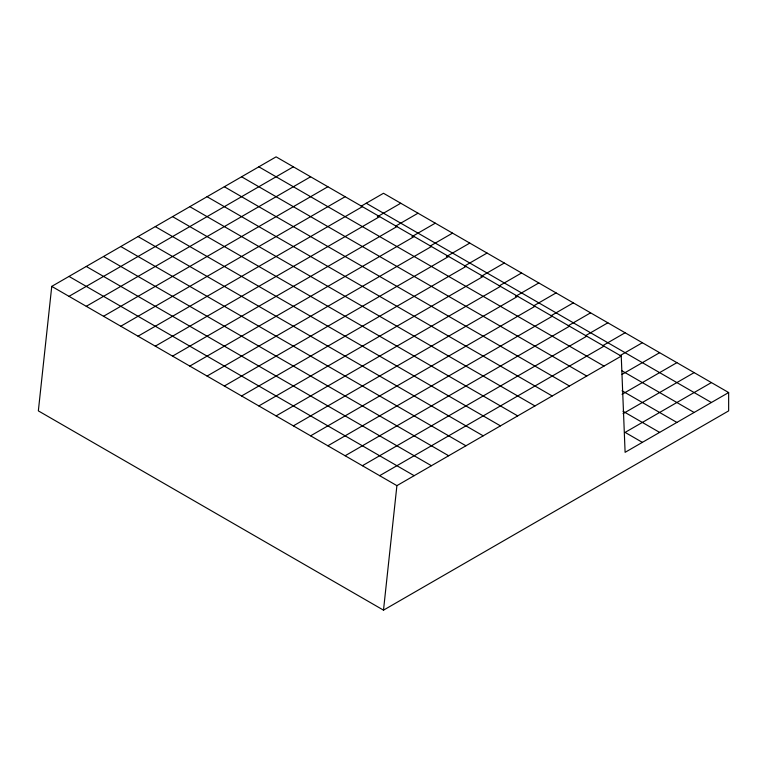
<?xml version="1.0" encoding="UTF-8"?>
<svg xmlns="http://www.w3.org/2000/svg" width="767" height="767" viewBox="0 0 767 767"><rect width="100%" height="100%" fill="white"/><g stroke="black" fill="none" stroke-linecap="round" stroke-linejoin="round"><path stroke-width="1.15" d="M728.65 392.541L625.105 452.329L621.251 356.118L276.101 156.851L51.753 286.379L38.35 410.882L383.5 610.149L728.65 410.882L728.65 392.541L383.5 193.274L361.171 206.17M383.5 610.149L396.903 485.645L621.251 356.118M69.011 296.34L293.358 166.813M86.268 306.301L310.616 176.774M103.526 316.272L327.873 186.745M120.783 326.234L345.131 196.707M138.041 336.195L362.388 206.668M377.412 216.716L400.757 203.236M155.298 346.157L379.646 216.63M395.686 226.092L418.015 213.197M172.556 356.118L396.903 226.601M411.927 236.648L435.272 223.168M189.813 366.089L414.161 236.562M430.201 246.025L452.53 233.13M207.071 376.051L431.418 246.523M446.442 256.571L469.788 243.091M224.328 386.012L448.676 256.485M464.716 265.948L487.045 253.052M241.586 395.973L465.933 266.446M480.957 276.503L504.303 263.023M258.843 405.944L483.191 276.417M499.231 285.88L521.56 272.985M276.101 415.906L500.448 286.379M515.472 296.426L538.817 282.946M293.358 425.867L517.706 296.34M533.746 305.803L556.075 292.908M310.616 435.829L534.963 306.301M551.003 315.764L573.332 302.869M327.873 445.79L552.221 316.272M568.261 325.735L590.59 312.84M345.131 455.761L569.478 326.234M585.518 335.697L607.847 322.802M362.388 465.722L586.736 336.195M602.776 345.658L625.105 332.763M379.646 475.684L603.993 346.157M620.033 355.62L642.362 342.724M622.056 374.373L659.62 352.695M622.056 394.305L676.877 362.657M623.072 413.643L694.135 372.618M711.393 382.58L625.105 432.396L642.362 442.358M366.243 203.236L711.393 402.512M622.056 370.864L694.135 412.473M258.843 166.813L603.993 366.089M622.056 390.787L676.877 422.435M241.586 176.774L586.736 376.051M623.072 411.304L659.62 432.396M224.328 186.745L569.478 386.012M207.071 196.707L552.221 395.973M189.813 206.668L534.963 405.944M172.556 216.63L517.706 415.906M155.298 226.601L500.448 425.867M138.041 236.562L483.191 435.829M120.783 246.523L465.933 445.79M103.526 256.485L448.676 455.761M86.268 266.446L431.418 465.722M69.011 276.417L414.161 475.684M51.753 286.379L396.903 485.645"/></g></svg>
